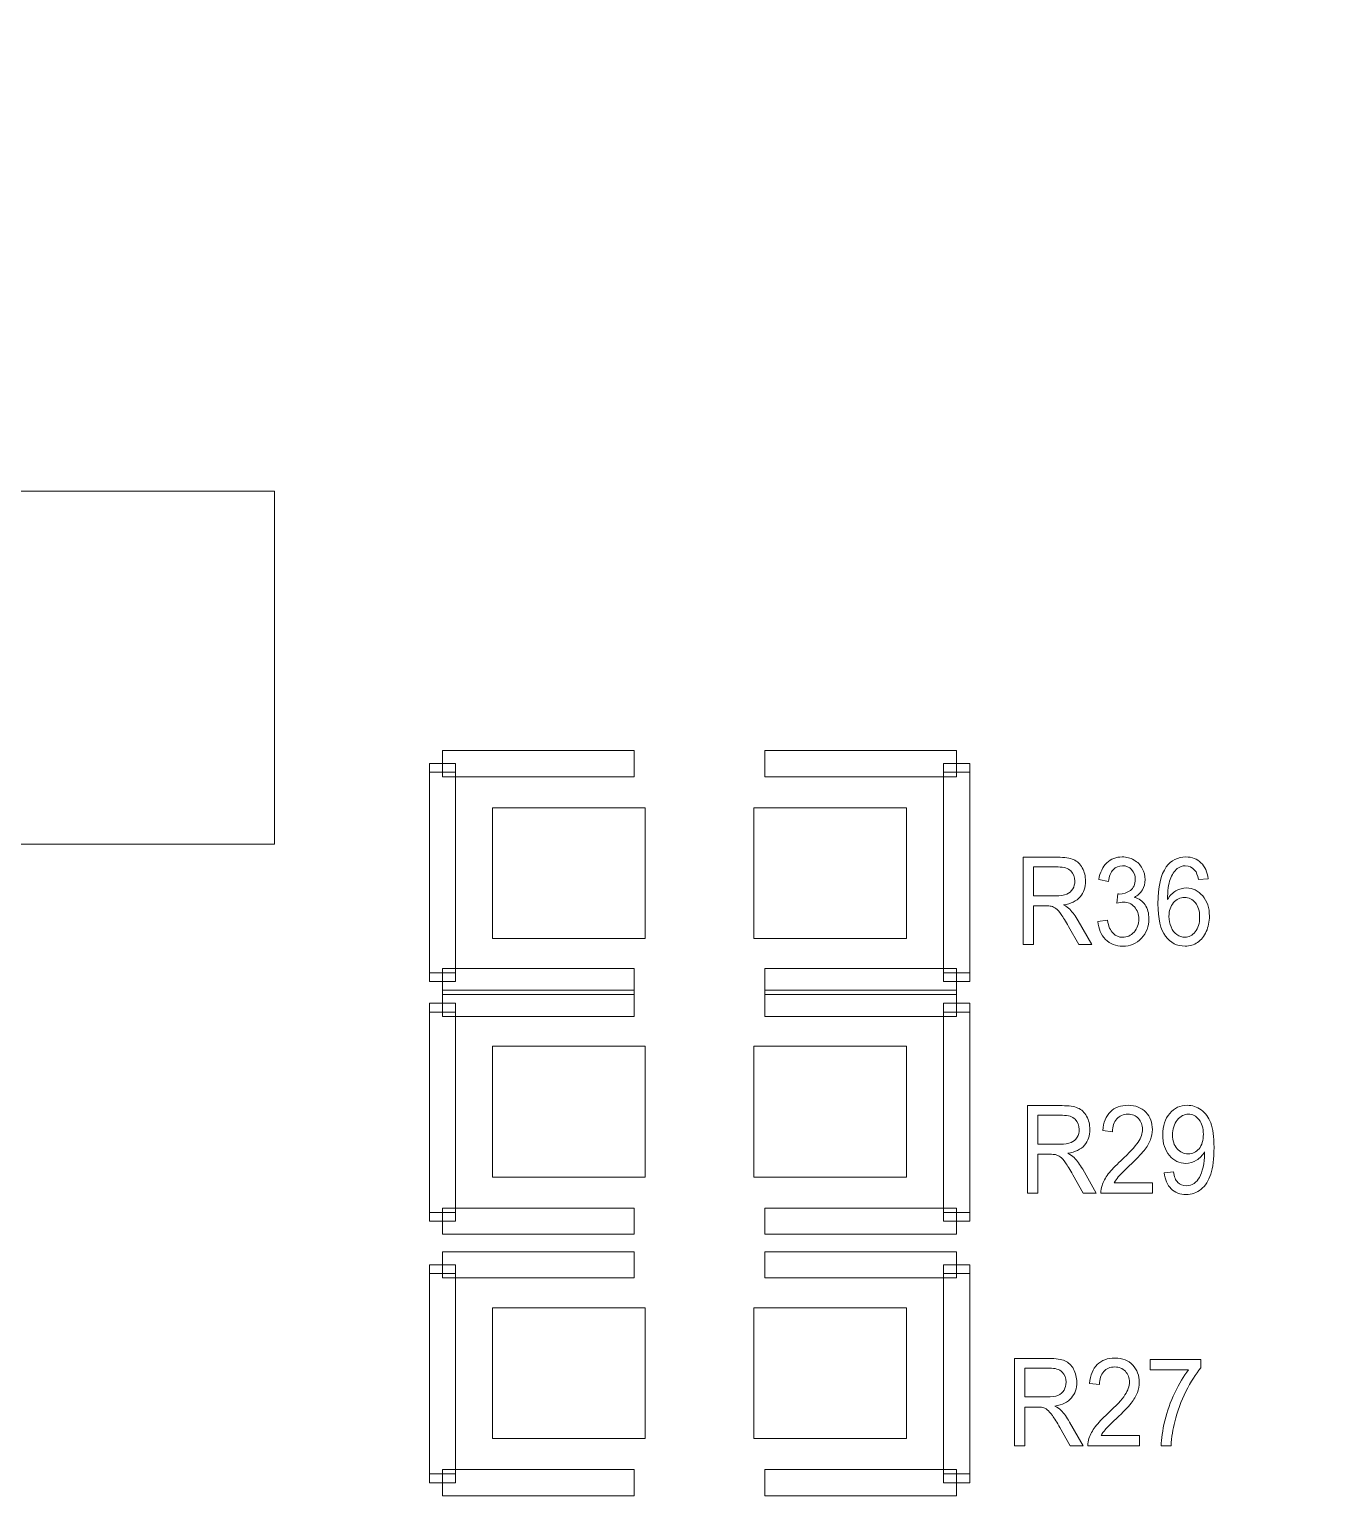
# Model space of a CAD drawing. Header units: millimetres. Extents: x -90 to 99, y -65 to 67.
# Drawn here: x -33.36 to -25.7, y -18.38 to -9.79 of the extents above; entities that cross this region are included whole.
import ezdxf

# ---------------------------------------------------------------- set-up
doc = ezdxf.new("R2010")
doc.units = ezdxf.units.MM
doc.header["$MEASUREMENT"] = 0
for name, color, linetype in [('BG_OUTLINE', 7, 'Continuous'), ('PG_SILKSCREEN_TOP', 7, 'Continuous'), ('PIN_TOP', 7, 'Continuous'), ('RD_SILKSCREEN_TOP', 7, 'Continuous')]:
    doc.layers.add(name, color=color, linetype=linetype)

msp = doc.modelspace()

# ---------------------------------------------------------------- linework, layer by layer
at = {"layer": 'BG_OUTLINE', "color": 3, "lineweight": 9}
msp.add_open_spline([(-71.7269, -61.8795), (-71.7269, -61.8795), (-71.7343, 42.2681), (-71.7343, 42.2681), (-71.7343, 42.2681), (-71.7348, 43.0066), (-71.4419, 43.715), (-70.92, 44.2375), (-70.92, 44.2375), (-70.3982, 44.76), (-69.6866, 45.0538), (-68.9482, 45.0543), (-68.9482, 45.0543), (-68.9482, 45.0543), (75.2046, 45.0543), (75.2046, 45.0543), (75.2046, 45.0543), (76.8319, 45.0552), (78.1763, 43.7805), (78.2661, 42.1556), (78.2661, 42.1556), (78.2661, 42.1556), (78.2661, 31.2814), (78.2661, 31.2814), (78.2661, 31.2814), (78.2661, 31.2814), (72.2646, 31.2814), (72.2646, 31.2814), (72.2646, 31.2814), (72.2646, 31.2814), (72.2646, 26.9814), (72.2646, 26.9814), (72.2646, 26.9814), (72.2646, 26.9814), (78.2661, 26.9814), (78.2661, 26.9814), (78.2661, 26.9814), (78.2661, 26.9814), (78.2661, 18.6553), (78.2661, 18.6553), (78.2661, 18.6553), (78.2661, 18.6553), (72.2496, 18.6553), (72.2496, 18.6553), (72.2496, 18.6553), (72.2496, 18.6553), (72.2496, 14.3553), (72.2496, 14.3553), (72.2496, 14.3553), (72.2496, 14.3553), (78.2661, 14.3553), (78.2661, 14.3553), (78.2661, 14.3553), (78.2661, 14.3553), (78.2661, 9.255), (78.2661, 9.255), (78.2661, 9.255), (78.2661, 9.255), (72.2648, 9.255), (72.2648, 9.255), (72.2648, 9.255), (72.2648, 9.255), (72.2648, 4.955), (72.2648, 4.955), (72.2648, 4.955), (72.2648, 4.955), (78.2661, 4.955), (78.2661, 4.955), (78.2661, 4.955), (78.2661, 4.955), (78.2661, -3.3762), (78.2661, -3.3762), (78.2661, -3.3762), (78.2661, -3.3762), (72.2445, -3.3762), (72.2445, -3.3762), (72.2445, -3.3762), (72.2445, -3.3762), (72.2445, -7.6762), (72.2445, -7.6762), (72.2445, -7.6762), (72.2445, -7.6762), (78.2661, -7.6762), (78.2661, -7.6762), (78.2661, -7.6762), (78.2661, -7.6762), (78.2661, -12.7615), (78.2661, -12.7615), (78.2661, -12.7615), (78.2661, -12.7615), (72.2651, -12.7615), (72.2651, -12.7615), (72.2651, -12.7615), (72.2651, -12.7615), (72.2651, -17.0615), (72.2651, -17.0615), (72.2651, -17.0615), (72.2651, -17.0615), (78.2661, -17.0615), (78.2661, -17.0615), (78.2661, -17.0615), (78.2661, -17.0615), (78.2661, -25.4097), (78.2661, -25.4097), (78.2661, -25.4097), (78.2661, -25.4097), (72.2656, -25.4097), (72.2656, -25.4097), (72.2656, -25.4097), (72.2656, -25.4097), (72.2656, -29.7097), (72.2656, -29.7097), (72.2656, -29.7097), (72.2656, -29.7097), (78.2661, -29.7097), (78.2661, -29.7097), (78.2661, -29.7097), (78.2661, -29.7097), (78.2661, -34.793), (78.2661, -34.793), (78.2661, -34.793), (78.2661, -34.793), (72.2679, -34.793), (72.2679, -34.793), (72.2679, -34.793), (72.2679, -34.793), (72.2679, -39.0929), (72.2679, -39.0929), (72.2679, -39.0929), (72.2679, -39.0929), (78.2661, -39.0929), (78.2661, -39.0929), (78.2661, -39.0929), (78.2661, -39.0929), (78.2661, -47.4269), (78.2661, -47.4269), (78.2661, -47.4269), (78.2661, -47.4269), (72.2679, -47.4269), (72.2679, -47.4269), (72.2679, -47.4269), (72.2679, -47.4269), (72.2679, -51.7269), (72.2679, -51.7269), (72.2679, -51.7269), (72.2679, -51.7269), (78.2661, -51.7269), (78.2661, -51.7269), (78.2661, -51.7269), (78.2661, -51.7269), (78.2661, -51.8138), (78.2661, -51.8138), (78.2661, -51.8138), (78.2661, -51.8138), (78.2656, -61.8468), (78.2656, -61.8468), (78.2656, -61.8468), (78.2661, -62.6669), (77.9407, -63.4536), (77.3612, -64.0339), (77.3612, -64.0339), (76.7817, -64.6142), (75.9915, -64.9405), (75.1713, -64.941), (75.1713, -64.941), (75.1713, -64.941), (-68.6609, -64.9456), (-68.6609, -64.9456), (-68.6609, -64.9456), (-69.4735, -64.9461), (-70.2531, -64.6237), (-70.8281, -64.0495), (-70.8281, -64.0495), (-71.4031, -63.4752), (-71.7264, -62.6922), (-71.7269, -61.8795)], degree=3, knots=[0, 0, 0, 0, 0.022727, 0.022727, 0.022727, 0.022727, 0.045455, 0.045455, 0.045455, 0.045455, 0.068182, 0.068182, 0.068182, 0.068182, 0.090909, 0.090909, 0.090909, 0.090909, 0.113636, 0.113636, 0.113636, 0.113636, 0.136364, 0.136364, 0.136364, 0.136364, 0.159091, 0.159091, 0.159091, 0.159091, 0.181818, 0.181818, 0.181818, 0.181818, 0.204545, 0.204545, 0.204545, 0.204545, 0.227273, 0.227273, 0.227273, 0.227273, 0.25, 0.25, 0.25, 0.25, 0.272727, 0.272727, 0.272727, 0.272727, 0.295455, 0.295455, 0.295455, 0.295455, 0.318182, 0.318182, 0.318182, 0.318182, 0.340909, 0.340909, 0.340909, 0.340909, 0.363636, 0.363636, 0.363636, 0.363636, 0.386364, 0.386364, 0.386364, 0.386364, 0.409091, 0.409091, 0.409091, 0.409091, 0.431818, 0.431818, 0.431818, 0.431818, 0.454545, 0.454545, 0.454545, 0.454545, 0.477273, 0.477273, 0.477273, 0.477273, 0.5, 0.5, 0.5, 0.5, 0.522727, 0.522727, 0.522727, 0.522727, 0.545455, 0.545455, 0.545455, 0.545455, 0.568182, 0.568182, 0.568182, 0.568182, 0.590909, 0.590909, 0.590909, 0.590909, 0.613636, 0.613636, 0.613636, 0.613636, 0.636364, 0.636364, 0.636364, 0.636364, 0.659091, 0.659091, 0.659091, 0.659091, 0.681818, 0.681818, 0.681818, 0.681818, 0.704545, 0.704545, 0.704545, 0.704545, 0.727273, 0.727273, 0.727273, 0.727273, 0.75, 0.75, 0.75, 0.75, 0.772727, 0.772727, 0.772727, 0.772727, 0.795455, 0.795455, 0.795455, 0.795455, 0.818182, 0.818182, 0.818182, 0.818182, 0.840909, 0.840909, 0.840909, 0.840909, 0.863636, 0.863636, 0.863636, 0.863636, 0.886364, 0.886364, 0.886364, 0.886364, 0.909091, 0.909091, 0.909091, 0.909091, 0.931818, 0.931818, 0.931818, 0.931818, 0.954545, 0.954545, 0.954545, 0.954545, 0.977273, 0.977273, 0.977273, 0.977273, 1, 1, 1, 1], dxfattribs=at)
at = {"layer": 'PG_SILKSCREEN_TOP', "color": 6, "lineweight": 9}
for points in [[(-29.8318, -13.9881), (-29.8318, -13.9881), (-29.8318, -14.1405), (-29.8318, -14.1405), (-29.8318, -14.1405), (-29.8318, -14.1405), (-30.9494, -14.1405), (-30.9494, -14.1405), (-30.9494, -14.1405), (-30.9494, -14.1405), (-30.9494, -13.9881), (-30.9494, -13.9881), (-30.9494, -13.9881), (-30.9494, -13.9881), (-29.8318, -13.9881), (-29.8318, -13.9881)], [(-29.0698, -14.1405), (-29.0698, -14.1405), (-29.0698, -13.9881), (-29.0698, -13.9881), (-29.0698, -13.9881), (-29.0698, -13.9881), (-27.9522, -13.9881), (-27.9522, -13.9881), (-27.9522, -13.9881), (-27.9522, -13.9881), (-27.9522, -14.1405), (-27.9522, -14.1405), (-27.9522, -14.1405), (-27.9522, -14.1405), (-29.0698, -14.1405), (-29.0698, -14.1405)], [(-31.0256, -14.0643), (-31.0256, -14.0643), (-30.8732, -14.0643), (-30.8732, -14.0643), (-30.8732, -14.0643), (-30.8732, -14.0643), (-30.8732, -14.1151), (-30.8732, -14.1151), (-30.8732, -14.1151), (-30.8732, -14.1151), (-31.0256, -14.1151), (-31.0256, -14.1151), (-31.0256, -14.1151), (-31.0256, -14.1151), (-31.0256, -14.0643), (-31.0256, -14.0643)], [(-28.0284, -14.0643), (-28.0284, -14.0643), (-27.876, -14.0643), (-27.876, -14.0643), (-27.876, -14.0643), (-27.876, -14.0643), (-27.876, -14.1151), (-27.876, -14.1151), (-27.876, -14.1151), (-27.876, -14.1151), (-28.0284, -14.1151), (-28.0284, -14.1151), (-28.0284, -14.1151), (-28.0284, -14.1151), (-28.0284, -14.0643), (-28.0284, -14.0643)], [(-31.0256, -14.1151), (-31.0256, -14.1151), (-30.8732, -14.1151), (-30.8732, -14.1151), (-30.8732, -14.1151), (-30.8732, -14.1151), (-30.8732, -15.2835), (-30.8732, -15.2835), (-30.8732, -15.2835), (-30.8732, -15.2835), (-31.0256, -15.2835), (-31.0256, -15.2835), (-31.0256, -15.2835), (-31.0256, -15.2835), (-31.0256, -14.1151), (-31.0256, -14.1151)], [(-28.0284, -14.1151), (-28.0284, -14.1151), (-27.876, -14.1151), (-27.876, -14.1151), (-27.876, -14.1151), (-27.876, -14.1151), (-27.876, -15.2835), (-27.876, -15.2835), (-27.876, -15.2835), (-27.876, -15.2835), (-28.0284, -15.2835), (-28.0284, -15.2835), (-28.0284, -15.2835), (-28.0284, -15.2835), (-28.0284, -14.1151), (-28.0284, -14.1151)], [(-31.0256, -15.2835), (-31.0256, -15.2835), (-30.8732, -15.2835), (-30.8732, -15.2835), (-30.8732, -15.2835), (-30.8732, -15.2835), (-30.8732, -15.3343), (-30.8732, -15.3343), (-30.8732, -15.3343), (-30.8732, -15.3343), (-31.0256, -15.3343), (-31.0256, -15.3343), (-31.0256, -15.3343), (-31.0256, -15.3343), (-31.0256, -15.2835), (-31.0256, -15.2835)], [(-30.9494, -15.4105), (-30.9494, -15.4105), (-30.9494, -15.2581), (-30.9494, -15.2581), (-30.9494, -15.2581), (-30.9494, -15.2581), (-29.8318, -15.2581), (-29.8318, -15.2581), (-29.8318, -15.2581), (-29.8318, -15.2581), (-29.8318, -15.4105), (-29.8318, -15.4105), (-29.8318, -15.4105), (-29.8318, -15.4105), (-30.9494, -15.4105), (-30.9494, -15.4105)], [(-27.9522, -15.2581), (-27.9522, -15.2581), (-27.9522, -15.4105), (-27.9522, -15.4105), (-27.9522, -15.4105), (-27.9522, -15.4105), (-29.0698, -15.4105), (-29.0698, -15.4105), (-29.0698, -15.4105), (-29.0698, -15.4105), (-29.0698, -15.2581), (-29.0698, -15.2581), (-29.0698, -15.2581), (-29.0698, -15.2581), (-27.9522, -15.2581), (-27.9522, -15.2581)], [(-28.0284, -15.2835), (-28.0284, -15.2835), (-27.876, -15.2835), (-27.876, -15.2835), (-27.876, -15.2835), (-27.876, -15.2835), (-27.876, -15.3343), (-27.876, -15.3343), (-27.876, -15.3343), (-27.876, -15.3343), (-28.0284, -15.3343), (-28.0284, -15.3343), (-28.0284, -15.3343), (-28.0284, -15.3343), (-28.0284, -15.2835), (-28.0284, -15.2835)], [(-30.9494, -15.5375), (-30.9494, -15.5375), (-30.9494, -15.3851), (-30.9494, -15.3851), (-30.9494, -15.3851), (-30.9494, -15.3851), (-29.8318, -15.3851), (-29.8318, -15.3851), (-29.8318, -15.3851), (-29.8318, -15.3851), (-29.8318, -15.5375), (-29.8318, -15.5375), (-29.8318, -15.5375), (-29.8318, -15.5375), (-30.9494, -15.5375), (-30.9494, -15.5375)], [(-27.9522, -15.3851), (-27.9522, -15.3851), (-27.9522, -15.5375), (-27.9522, -15.5375), (-27.9522, -15.5375), (-27.9522, -15.5375), (-29.0698, -15.5375), (-29.0698, -15.5375), (-29.0698, -15.5375), (-29.0698, -15.5375), (-29.0698, -15.3851), (-29.0698, -15.3851), (-29.0698, -15.3851), (-29.0698, -15.3851), (-27.9522, -15.3851), (-27.9522, -15.3851)], [(-30.8732, -15.5121), (-30.8732, -15.5121), (-31.0256, -15.5121), (-31.0256, -15.5121), (-31.0256, -15.5121), (-31.0256, -15.5121), (-31.0256, -15.4613), (-31.0256, -15.4613), (-31.0256, -15.4613), (-31.0256, -15.4613), (-30.8732, -15.4613), (-30.8732, -15.4613), (-30.8732, -15.4613), (-30.8732, -15.4613), (-30.8732, -15.5121), (-30.8732, -15.5121)], [(-27.876, -15.5121), (-27.876, -15.5121), (-28.0284, -15.5121), (-28.0284, -15.5121), (-28.0284, -15.5121), (-28.0284, -15.5121), (-28.0284, -15.4613), (-28.0284, -15.4613), (-28.0284, -15.4613), (-28.0284, -15.4613), (-27.876, -15.4613), (-27.876, -15.4613), (-27.876, -15.4613), (-27.876, -15.4613), (-27.876, -15.5121), (-27.876, -15.5121)], [(-30.8732, -16.6805), (-30.8732, -16.6805), (-31.0256, -16.6805), (-31.0256, -16.6805), (-31.0256, -16.6805), (-31.0256, -16.6805), (-31.0256, -15.5121), (-31.0256, -15.5121), (-31.0256, -15.5121), (-31.0256, -15.5121), (-30.8732, -15.5121), (-30.8732, -15.5121), (-30.8732, -15.5121), (-30.8732, -15.5121), (-30.8732, -16.6805), (-30.8732, -16.6805)], [(-27.876, -16.6805), (-27.876, -16.6805), (-28.0284, -16.6805), (-28.0284, -16.6805), (-28.0284, -16.6805), (-28.0284, -16.6805), (-28.0284, -15.5121), (-28.0284, -15.5121), (-28.0284, -15.5121), (-28.0284, -15.5121), (-27.876, -15.5121), (-27.876, -15.5121), (-27.876, -15.5121), (-27.876, -15.5121), (-27.876, -16.6805), (-27.876, -16.6805)], [(-29.8318, -16.6551), (-29.8318, -16.6551), (-29.8318, -16.8075), (-29.8318, -16.8075), (-29.8318, -16.8075), (-29.8318, -16.8075), (-30.9494, -16.8075), (-30.9494, -16.8075), (-30.9494, -16.8075), (-30.9494, -16.8075), (-30.9494, -16.6551), (-30.9494, -16.6551), (-30.9494, -16.6551), (-30.9494, -16.6551), (-29.8318, -16.6551), (-29.8318, -16.6551)], [(-29.0698, -16.8075), (-29.0698, -16.8075), (-29.0698, -16.6551), (-29.0698, -16.6551), (-29.0698, -16.6551), (-29.0698, -16.6551), (-27.9522, -16.6551), (-27.9522, -16.6551), (-27.9522, -16.6551), (-27.9522, -16.6551), (-27.9522, -16.8075), (-27.9522, -16.8075), (-27.9522, -16.8075), (-27.9522, -16.8075), (-29.0698, -16.8075), (-29.0698, -16.8075)], [(-30.8732, -16.7313), (-30.8732, -16.7313), (-31.0256, -16.7313), (-31.0256, -16.7313), (-31.0256, -16.7313), (-31.0256, -16.7313), (-31.0256, -16.6805), (-31.0256, -16.6805), (-31.0256, -16.6805), (-31.0256, -16.6805), (-30.8732, -16.6805), (-30.8732, -16.6805), (-30.8732, -16.6805), (-30.8732, -16.6805), (-30.8732, -16.7313), (-30.8732, -16.7313)], [(-27.876, -16.7313), (-27.876, -16.7313), (-28.0284, -16.7313), (-28.0284, -16.7313), (-28.0284, -16.7313), (-28.0284, -16.7313), (-28.0284, -16.6805), (-28.0284, -16.6805), (-28.0284, -16.6805), (-28.0284, -16.6805), (-27.876, -16.6805), (-27.876, -16.6805), (-27.876, -16.6805), (-27.876, -16.6805), (-27.876, -16.7313), (-27.876, -16.7313)], [(-30.9494, -17.0615), (-30.9494, -17.0615), (-30.9494, -16.9091), (-30.9494, -16.9091), (-30.9494, -16.9091), (-30.9494, -16.9091), (-29.8318, -16.9091), (-29.8318, -16.9091), (-29.8318, -16.9091), (-29.8318, -16.9091), (-29.8318, -17.0615), (-29.8318, -17.0615), (-29.8318, -17.0615), (-29.8318, -17.0615), (-30.9494, -17.0615), (-30.9494, -17.0615)], [(-27.9522, -16.9091), (-27.9522, -16.9091), (-27.9522, -17.0615), (-27.9522, -17.0615), (-27.9522, -17.0615), (-27.9522, -17.0615), (-29.0698, -17.0615), (-29.0698, -17.0615), (-29.0698, -17.0615), (-29.0698, -17.0615), (-29.0698, -16.9091), (-29.0698, -16.9091), (-29.0698, -16.9091), (-29.0698, -16.9091), (-27.9522, -16.9091), (-27.9522, -16.9091)], [(-30.8732, -17.0361), (-30.8732, -17.0361), (-31.0256, -17.0361), (-31.0256, -17.0361), (-31.0256, -17.0361), (-31.0256, -17.0361), (-31.0256, -16.9853), (-31.0256, -16.9853), (-31.0256, -16.9853), (-31.0256, -16.9853), (-30.8732, -16.9853), (-30.8732, -16.9853), (-30.8732, -16.9853), (-30.8732, -16.9853), (-30.8732, -17.0361), (-30.8732, -17.0361)], [(-27.876, -17.0361), (-27.876, -17.0361), (-28.0284, -17.0361), (-28.0284, -17.0361), (-28.0284, -17.0361), (-28.0284, -17.0361), (-28.0284, -16.9853), (-28.0284, -16.9853), (-28.0284, -16.9853), (-28.0284, -16.9853), (-27.876, -16.9853), (-27.876, -16.9853), (-27.876, -16.9853), (-27.876, -16.9853), (-27.876, -17.0361), (-27.876, -17.0361)], [(-30.8732, -18.2045), (-30.8732, -18.2045), (-31.0256, -18.2045), (-31.0256, -18.2045), (-31.0256, -18.2045), (-31.0256, -18.2045), (-31.0256, -17.0361), (-31.0256, -17.0361), (-31.0256, -17.0361), (-31.0256, -17.0361), (-30.8732, -17.0361), (-30.8732, -17.0361), (-30.8732, -17.0361), (-30.8732, -17.0361), (-30.8732, -18.2045), (-30.8732, -18.2045)], [(-27.876, -18.2045), (-27.876, -18.2045), (-28.0284, -18.2045), (-28.0284, -18.2045), (-28.0284, -18.2045), (-28.0284, -18.2045), (-28.0284, -17.0361), (-28.0284, -17.0361), (-28.0284, -17.0361), (-28.0284, -17.0361), (-27.876, -17.0361), (-27.876, -17.0361), (-27.876, -17.0361), (-27.876, -17.0361), (-27.876, -18.2045), (-27.876, -18.2045)], [(-30.8732, -18.2553), (-30.8732, -18.2553), (-31.0256, -18.2553), (-31.0256, -18.2553), (-31.0256, -18.2553), (-31.0256, -18.2553), (-31.0256, -18.2045), (-31.0256, -18.2045), (-31.0256, -18.2045), (-31.0256, -18.2045), (-30.8732, -18.2045), (-30.8732, -18.2045), (-30.8732, -18.2045), (-30.8732, -18.2045), (-30.8732, -18.2553), (-30.8732, -18.2553)], [(-29.8318, -18.1791), (-29.8318, -18.1791), (-29.8318, -18.3315), (-29.8318, -18.3315), (-29.8318, -18.3315), (-29.8318, -18.3315), (-30.9494, -18.3315), (-30.9494, -18.3315), (-30.9494, -18.3315), (-30.9494, -18.3315), (-30.9494, -18.1791), (-30.9494, -18.1791), (-30.9494, -18.1791), (-30.9494, -18.1791), (-29.8318, -18.1791), (-29.8318, -18.1791)], [(-29.0698, -18.3315), (-29.0698, -18.3315), (-29.0698, -18.1791), (-29.0698, -18.1791), (-29.0698, -18.1791), (-29.0698, -18.1791), (-27.9522, -18.1791), (-27.9522, -18.1791), (-27.9522, -18.1791), (-27.9522, -18.1791), (-27.9522, -18.3315), (-27.9522, -18.3315), (-27.9522, -18.3315), (-27.9522, -18.3315), (-29.0698, -18.3315), (-29.0698, -18.3315)], [(-27.876, -18.2553), (-27.876, -18.2553), (-28.0284, -18.2553), (-28.0284, -18.2553), (-28.0284, -18.2553), (-28.0284, -18.2553), (-28.0284, -18.2045), (-28.0284, -18.2045), (-28.0284, -18.2045), (-28.0284, -18.2045), (-27.876, -18.2045), (-27.876, -18.2045), (-27.876, -18.2045), (-27.876, -18.2045), (-27.876, -18.2553), (-27.876, -18.2553)]]:
    msp.add_open_spline(points, degree=3, knots=[0, 0, 0, 0, 0.25, 0.25, 0.25, 0.25, 0.5, 0.5, 0.5, 0.5, 0.75, 0.75, 0.75, 0.75, 1, 1, 1, 1], dxfattribs=at)
at = {"layer": 'PIN_TOP', "lineweight": 9}
for points in [[(-31.9273, -12.4768), (-31.9273, -12.4768), (-31.9273, -14.5342), (-31.9273, -14.5342), (-31.9273, -14.5342), (-31.9273, -14.5342), (-37.4899, -14.5342), (-37.4899, -14.5342), (-37.4899, -14.5342), (-37.4899, -14.5342), (-37.4899, -12.4768), (-37.4899, -12.4768), (-37.4899, -12.4768), (-37.4899, -12.4768), (-31.9273, -12.4768), (-31.9273, -12.4768)], [(-29.7683, -14.3218), (-29.7683, -14.3218), (-29.7683, -15.0838), (-29.7683, -15.0838), (-29.7683, -15.0838), (-29.7683, -15.0838), (-30.6573, -15.0838), (-30.6573, -15.0838), (-30.6573, -15.0838), (-30.6573, -15.0838), (-30.6573, -14.3218), (-30.6573, -14.3218), (-30.6573, -14.3218), (-30.6573, -14.3218), (-29.7683, -14.3218), (-29.7683, -14.3218)], [(-28.2443, -14.3218), (-28.2443, -14.3218), (-28.2443, -15.0838), (-28.2443, -15.0838), (-28.2443, -15.0838), (-28.2443, -15.0838), (-29.1333, -15.0838), (-29.1333, -15.0838), (-29.1333, -15.0838), (-29.1333, -15.0838), (-29.1333, -14.3218), (-29.1333, -14.3218), (-29.1333, -14.3218), (-29.1333, -14.3218), (-28.2443, -14.3218), (-28.2443, -14.3218)], [(-30.6573, -16.4737), (-30.6573, -16.4737), (-30.6573, -15.7117), (-30.6573, -15.7117), (-30.6573, -15.7117), (-30.6573, -15.7117), (-29.7683, -15.7117), (-29.7683, -15.7117), (-29.7683, -15.7117), (-29.7683, -15.7117), (-29.7683, -16.4737), (-29.7683, -16.4737), (-29.7683, -16.4737), (-29.7683, -16.4737), (-30.6573, -16.4737), (-30.6573, -16.4737)], [(-29.1333, -16.4737), (-29.1333, -16.4737), (-29.1333, -15.7117), (-29.1333, -15.7117), (-29.1333, -15.7117), (-29.1333, -15.7117), (-28.2443, -15.7117), (-28.2443, -15.7117), (-28.2443, -15.7117), (-28.2443, -15.7117), (-28.2443, -16.4737), (-28.2443, -16.4737), (-28.2443, -16.4737), (-28.2443, -16.4737), (-29.1333, -16.4737), (-29.1333, -16.4737)], [(-30.6573, -17.9977), (-30.6573, -17.9977), (-30.6573, -17.2357), (-30.6573, -17.2357), (-30.6573, -17.2357), (-30.6573, -17.2357), (-29.7683, -17.2357), (-29.7683, -17.2357), (-29.7683, -17.2357), (-29.7683, -17.2357), (-29.7683, -17.9977), (-29.7683, -17.9977), (-29.7683, -17.9977), (-29.7683, -17.9977), (-30.6573, -17.9977), (-30.6573, -17.9977)], [(-29.1333, -17.9977), (-29.1333, -17.9977), (-29.1333, -17.2357), (-29.1333, -17.2357), (-29.1333, -17.2357), (-29.1333, -17.2357), (-28.2443, -17.2357), (-28.2443, -17.2357), (-28.2443, -17.2357), (-28.2443, -17.2357), (-28.2443, -17.9977), (-28.2443, -17.9977), (-28.2443, -17.9977), (-28.2443, -17.9977), (-29.1333, -17.9977), (-29.1333, -17.9977)]]:
    msp.add_open_spline(points, degree=3, knots=[0, 0, 0, 0, 0.25, 0.25, 0.25, 0.25, 0.5, 0.5, 0.5, 0.5, 0.75, 0.75, 0.75, 0.75, 1, 1, 1, 1], dxfattribs=at)
at = {"layer": 'RD_SILKSCREEN_TOP', "color": 8, "lineweight": 9}
for points, knots in [([(-27.5645, -15.1194), (-27.5645, -15.1194), (-27.5645, -14.6103), (-27.5645, -14.6103), (-27.5645, -14.6103), (-27.5645, -14.6103), (-27.3631, -14.6103), (-27.3631, -14.6103), (-27.3631, -14.6103), (-27.3224, -14.6103), (-27.2916, -14.6149), (-27.2706, -14.624), (-27.2706, -14.624), (-27.2495, -14.6332), (-27.2327, -14.6493), (-27.2199, -14.6724), (-27.2199, -14.6724), (-27.2073, -14.6956), (-27.2011, -14.7212), (-27.2011, -14.7492), (-27.2011, -14.7492), (-27.2011, -14.7854), (-27.2115, -14.8157), (-27.2324, -14.8405), (-27.2324, -14.8405), (-27.2533, -14.8653), (-27.2856, -14.881), (-27.3292, -14.8878), (-27.3292, -14.8878), (-27.3132, -14.8963), (-27.3011, -14.9047), (-27.293, -14.9132), (-27.293, -14.9132), (-27.2753, -14.9312), (-27.2587, -14.9538), (-27.2429, -14.9808), (-27.2429, -14.9808), (-27.2429, -14.9808), (-27.1639, -15.1194), (-27.1639, -15.1194), (-27.1639, -15.1194), (-27.1639, -15.1194), (-27.2396, -15.1194), (-27.2396, -15.1194), (-27.2396, -15.1194), (-27.2396, -15.1194), (-27.2997, -15.0134), (-27.2997, -15.0134), (-27.2997, -15.0134), (-27.3174, -14.983), (-27.3317, -14.9595), (-27.3433, -14.9434), (-27.3433, -14.9434), (-27.3545, -14.9271), (-27.3647, -14.9158), (-27.3737, -14.9094), (-27.3737, -14.9094), (-27.3826, -14.9028), (-27.3917, -14.8983), (-27.401, -14.8957), (-27.401, -14.8957), (-27.4079, -14.8942), (-27.419, -14.8934), (-27.4347, -14.8934), (-27.4347, -14.8934), (-27.4347, -14.8934), (-27.5043, -14.8934), (-27.5043, -14.8934), (-27.5043, -14.8934), (-27.5043, -14.8934), (-27.5043, -15.1194), (-27.5043, -15.1194), (-27.5043, -15.1194), (-27.5043, -15.1194), (-27.5645, -15.1194), (-27.5645, -15.1194)], [0, 0, 0, 0, 0.052632, 0.052632, 0.052632, 0.052632, 0.105263, 0.105263, 0.105263, 0.105263, 0.157895, 0.157895, 0.157895, 0.157895, 0.210526, 0.210526, 0.210526, 0.210526, 0.263158, 0.263158, 0.263158, 0.263158, 0.315789, 0.315789, 0.315789, 0.315789, 0.368421, 0.368421, 0.368421, 0.368421, 0.421053, 0.421053, 0.421053, 0.421053, 0.473684, 0.473684, 0.473684, 0.473684, 0.526316, 0.526316, 0.526316, 0.526316, 0.578947, 0.578947, 0.578947, 0.578947, 0.631579, 0.631579, 0.631579, 0.631579, 0.684211, 0.684211, 0.684211, 0.684211, 0.736842, 0.736842, 0.736842, 0.736842, 0.789474, 0.789474, 0.789474, 0.789474, 0.842105, 0.842105, 0.842105, 0.842105, 0.894737, 0.894737, 0.894737, 0.894737, 0.947368, 0.947368, 0.947368, 0.947368, 1, 1, 1, 1]), ([(-27.1291, -14.985), (-27.1291, -14.985), (-27.0735, -14.9767), (-27.0735, -14.9767), (-27.0735, -14.9767), (-27.0669, -15.0121), (-27.056, -15.0376), (-27.0406, -15.0533), (-27.0406, -15.0533), (-27.0252, -15.0689), (-27.0064, -15.0767), (-26.9844, -15.0767), (-26.9844, -15.0767), (-26.9581, -15.0767), (-26.9359, -15.0665), (-26.9179, -15.0461), (-26.9179, -15.0461), (-26.8998, -15.0258), (-26.8907, -15.0005), (-26.8907, -14.9704), (-26.8907, -14.9704), (-26.8907, -14.9417), (-26.899, -14.918), (-26.9158, -14.8994), (-26.9158, -14.8994), (-26.9326, -14.8808), (-26.9538, -14.8714), (-26.9797, -14.8714), (-26.9797, -14.8714), (-26.9903, -14.8714), (-27.0034, -14.8738), (-27.0191, -14.8784), (-27.0191, -14.8784), (-27.0191, -14.8784), (-27.0129, -14.8235), (-27.0129, -14.8235), (-27.0129, -14.8235), (-27.0091, -14.824), (-27.0062, -14.8243), (-27.0038, -14.8243), (-27.0038, -14.8243), (-26.9801, -14.8243), (-26.9587, -14.8173), (-26.9397, -14.8034), (-26.9397, -14.8034), (-26.9206, -14.7895), (-26.9112, -14.7681), (-26.9112, -14.7391), (-26.9112, -14.7391), (-26.9112, -14.7163), (-26.9181, -14.6972), (-26.932, -14.6822), (-26.932, -14.6822), (-26.9458, -14.6672), (-26.9637, -14.6596), (-26.9856, -14.6596), (-26.9856, -14.6596), (-27.0073, -14.6596), (-27.0254, -14.6673), (-27.0399, -14.6825), (-27.0399, -14.6825), (-27.0543, -14.6978), (-27.0637, -14.7208), (-27.0678, -14.7514), (-27.0678, -14.7514), (-27.0678, -14.7514), (-27.1235, -14.7402), (-27.1235, -14.7402), (-27.1235, -14.7402), (-27.1168, -14.6983), (-27.1012, -14.6658), (-27.0771, -14.6428), (-27.0771, -14.6428), (-27.0529, -14.6198), (-27.0228, -14.6082), (-26.9868, -14.6082), (-26.9868, -14.6082), (-26.9622, -14.6082), (-26.9393, -14.6142), (-26.9183, -14.6261), (-26.9183, -14.6261), (-26.8975, -14.638), (-26.8815, -14.6543), (-26.8704, -14.6749), (-26.8704, -14.6749), (-26.8594, -14.6955), (-26.8537, -14.7173), (-26.8537, -14.7406), (-26.8537, -14.7406), (-26.8537, -14.7625), (-26.859, -14.7825), (-26.8696, -14.8007), (-26.8696, -14.8007), (-26.8802, -14.8187), (-26.8958, -14.833), (-26.9164, -14.8437), (-26.9164, -14.8437), (-26.8896, -14.8506), (-26.8687, -14.865), (-26.8537, -14.887), (-26.8537, -14.887), (-26.8389, -14.9088), (-26.8315, -14.9361), (-26.8315, -14.969), (-26.8315, -14.969), (-26.8315, -15.0134), (-26.8459, -15.0511), (-26.8749, -15.0821), (-26.8749, -15.0821), (-26.9038, -15.113), (-26.9404, -15.1284), (-26.9846, -15.1284), (-26.9846, -15.1284), (-27.0247, -15.1284), (-27.0577, -15.1151), (-27.0841, -15.0885), (-27.0841, -15.0885), (-27.1104, -15.0619), (-27.1254, -15.0274), (-27.1291, -14.985)], [0, 0, 0, 0, 0.033333, 0.033333, 0.033333, 0.033333, 0.066667, 0.066667, 0.066667, 0.066667, 0.1, 0.1, 0.1, 0.1, 0.133333, 0.133333, 0.133333, 0.133333, 0.166667, 0.166667, 0.166667, 0.166667, 0.2, 0.2, 0.2, 0.2, 0.233333, 0.233333, 0.233333, 0.233333, 0.266667, 0.266667, 0.266667, 0.266667, 0.3, 0.3, 0.3, 0.3, 0.333333, 0.333333, 0.333333, 0.333333, 0.366667, 0.366667, 0.366667, 0.366667, 0.4, 0.4, 0.4, 0.4, 0.433333, 0.433333, 0.433333, 0.433333, 0.466667, 0.466667, 0.466667, 0.466667, 0.5, 0.5, 0.5, 0.5, 0.533333, 0.533333, 0.533333, 0.533333, 0.566667, 0.566667, 0.566667, 0.566667, 0.6, 0.6, 0.6, 0.6, 0.633333, 0.633333, 0.633333, 0.633333, 0.666667, 0.666667, 0.666667, 0.666667, 0.7, 0.7, 0.7, 0.7, 0.733333, 0.733333, 0.733333, 0.733333, 0.766667, 0.766667, 0.766667, 0.766667, 0.8, 0.8, 0.8, 0.8, 0.833333, 0.833333, 0.833333, 0.833333, 0.866667, 0.866667, 0.866667, 0.866667, 0.9, 0.9, 0.9, 0.9, 0.933333, 0.933333, 0.933333, 0.933333, 0.966667, 0.966667, 0.966667, 0.966667, 1, 1, 1, 1]), ([(-26.4868, -14.735), (-26.4868, -14.735), (-26.5423, -14.7399), (-26.5423, -14.7399), (-26.5423, -14.7399), (-26.5473, -14.7153), (-26.5542, -14.6974), (-26.5633, -14.6864), (-26.5633, -14.6864), (-26.5784, -14.6685), (-26.5971, -14.6596), (-26.6192, -14.6596), (-26.6192, -14.6596), (-26.637, -14.6596), (-26.6525, -14.6652), (-26.666, -14.6763), (-26.666, -14.6763), (-26.6835, -14.6907), (-26.6974, -14.7116), (-26.7076, -14.7391), (-26.7076, -14.7391), (-26.7176, -14.7666), (-26.7229, -14.8059), (-26.7233, -14.8568), (-26.7233, -14.8568), (-26.7098, -14.834), (-26.6935, -14.8169), (-26.6741, -14.8058), (-26.6741, -14.8058), (-26.6547, -14.7947), (-26.6342, -14.7892), (-26.6131, -14.7892), (-26.6131, -14.7892), (-26.5756, -14.7892), (-26.544, -14.8045), (-26.5179, -14.8352), (-26.5179, -14.8352), (-26.4917, -14.8659), (-26.4787, -14.9054), (-26.4787, -14.954), (-26.4787, -14.954), (-26.4787, -14.9861), (-26.4848, -15.0157), (-26.4972, -15.0432), (-26.4972, -15.0432), (-26.5094, -15.0706), (-26.5264, -15.0917), (-26.5479, -15.1062), (-26.5479, -15.1062), (-26.5693, -15.1208), (-26.5937, -15.1281), (-26.621, -15.1281), (-26.621, -15.1281), (-26.6675, -15.1281), (-26.7055, -15.109), (-26.7348, -15.0706), (-26.7348, -15.0706), (-26.7642, -15.0323), (-26.7788, -14.9691), (-26.7788, -14.8811), (-26.7788, -14.8811), (-26.7788, -14.7828), (-26.7626, -14.7113), (-26.7301, -14.6666), (-26.7301, -14.6666), (-26.7018, -14.6277), (-26.6638, -14.6082), (-26.6157, -14.6082), (-26.6157, -14.6082), (-26.58, -14.6082), (-26.5507, -14.6194), (-26.5279, -14.6419), (-26.5279, -14.6419), (-26.505, -14.6644), (-26.4914, -14.6954), (-26.4868, -14.735)], [0, 0, 0, 0, 0.052632, 0.052632, 0.052632, 0.052632, 0.105263, 0.105263, 0.105263, 0.105263, 0.157895, 0.157895, 0.157895, 0.157895, 0.210526, 0.210526, 0.210526, 0.210526, 0.263158, 0.263158, 0.263158, 0.263158, 0.315789, 0.315789, 0.315789, 0.315789, 0.368421, 0.368421, 0.368421, 0.368421, 0.421053, 0.421053, 0.421053, 0.421053, 0.473684, 0.473684, 0.473684, 0.473684, 0.526316, 0.526316, 0.526316, 0.526316, 0.578947, 0.578947, 0.578947, 0.578947, 0.631579, 0.631579, 0.631579, 0.631579, 0.684211, 0.684211, 0.684211, 0.684211, 0.736842, 0.736842, 0.736842, 0.736842, 0.789474, 0.789474, 0.789474, 0.789474, 0.842105, 0.842105, 0.842105, 0.842105, 0.894737, 0.894737, 0.894737, 0.894737, 0.947368, 0.947368, 0.947368, 0.947368, 1, 1, 1, 1]), ([(-27.5043, -14.835), (-27.5043, -14.835), (-27.375, -14.835), (-27.375, -14.835), (-27.375, -14.835), (-27.3476, -14.835), (-27.326, -14.8318), (-27.3106, -14.8254), (-27.3106, -14.8254), (-27.295, -14.819), (-27.2832, -14.8088), (-27.2752, -14.7949), (-27.2752, -14.7949), (-27.2672, -14.7809), (-27.2632, -14.7657), (-27.2632, -14.7492), (-27.2632, -14.7492), (-27.2632, -14.7252), (-27.2708, -14.7054), (-27.2865, -14.6898), (-27.2865, -14.6898), (-27.3021, -14.6743), (-27.3267, -14.6666), (-27.3605, -14.6666), (-27.3605, -14.6666), (-27.3605, -14.6666), (-27.5043, -14.6666), (-27.5043, -14.6666), (-27.5043, -14.6666), (-27.5043, -14.6666), (-27.5043, -14.835), (-27.5043, -14.835)], [0, 0, 0, 0, 0.125, 0.125, 0.125, 0.125, 0.25, 0.25, 0.25, 0.25, 0.375, 0.375, 0.375, 0.375, 0.5, 0.5, 0.5, 0.5, 0.625, 0.625, 0.625, 0.625, 0.75, 0.75, 0.75, 0.75, 0.875, 0.875, 0.875, 0.875, 1, 1, 1, 1]), ([(-26.7147, -14.9544), (-26.7147, -14.976), (-26.7107, -14.9966), (-26.7023, -15.0163), (-26.7023, -15.0163), (-26.6942, -15.036), (-26.6828, -15.0509), (-26.6681, -15.0612), (-26.6681, -15.0612), (-26.6535, -15.0715), (-26.6381, -15.0767), (-26.6219, -15.0767), (-26.6219, -15.0767), (-26.5983, -15.0767), (-26.5781, -15.0661), (-26.5613, -15.0447), (-26.5613, -15.0447), (-26.5442, -15.0234), (-26.5358, -14.9945), (-26.5358, -14.958), (-26.5358, -14.958), (-26.5358, -14.9228), (-26.5441, -14.895), (-26.5609, -14.8747), (-26.5609, -14.8747), (-26.5776, -14.8545), (-26.5987, -14.8444), (-26.624, -14.8444), (-26.624, -14.8444), (-26.6493, -14.8444), (-26.6707, -14.8545), (-26.6883, -14.8747), (-26.6883, -14.8747), (-26.7058, -14.895), (-26.7147, -14.9216), (-26.7147, -14.9544)], [0, 0, 0, 0, 0.111111, 0.111111, 0.111111, 0.111111, 0.222222, 0.222222, 0.222222, 0.222222, 0.333333, 0.333333, 0.333333, 0.333333, 0.444444, 0.444444, 0.444444, 0.444444, 0.555556, 0.555556, 0.555556, 0.555556, 0.666667, 0.666667, 0.666667, 0.666667, 0.777778, 0.777778, 0.777778, 0.777778, 0.888889, 0.888889, 0.888889, 0.888889, 1, 1, 1, 1]), ([(-27.5391, -16.5669), (-27.5391, -16.5669), (-27.5391, -16.0578), (-27.5391, -16.0578), (-27.5391, -16.0578), (-27.5391, -16.0578), (-27.3376, -16.0578), (-27.3376, -16.0578), (-27.3376, -16.0578), (-27.297, -16.0578), (-27.2662, -16.0624), (-27.2452, -16.0715), (-27.2452, -16.0715), (-27.2241, -16.0807), (-27.2073, -16.0968), (-27.1945, -16.1199), (-27.1945, -16.1199), (-27.1819, -16.1431), (-27.1757, -16.1687), (-27.1757, -16.1967), (-27.1757, -16.1967), (-27.1757, -16.2329), (-27.1862, -16.2632), (-27.207, -16.288), (-27.207, -16.288), (-27.2279, -16.3128), (-27.2602, -16.3285), (-27.3038, -16.3353), (-27.3038, -16.3353), (-27.2878, -16.3438), (-27.2757, -16.3522), (-27.2675, -16.3607), (-27.2675, -16.3607), (-27.2499, -16.3787), (-27.2333, -16.4013), (-27.2175, -16.4283), (-27.2175, -16.4283), (-27.2175, -16.4283), (-27.1385, -16.5669), (-27.1385, -16.5669), (-27.1385, -16.5669), (-27.1385, -16.5669), (-27.2142, -16.5669), (-27.2142, -16.5669), (-27.2142, -16.5669), (-27.2142, -16.5669), (-27.2743, -16.4609), (-27.2743, -16.4609), (-27.2743, -16.4609), (-27.2919, -16.4305), (-27.3063, -16.407), (-27.3178, -16.3909), (-27.3178, -16.3909), (-27.3291, -16.3746), (-27.3393, -16.3633), (-27.3482, -16.3569), (-27.3482, -16.3569), (-27.3572, -16.3503), (-27.3663, -16.3458), (-27.3756, -16.3432), (-27.3756, -16.3432), (-27.3825, -16.3417), (-27.3936, -16.3409), (-27.4092, -16.3409), (-27.4092, -16.3409), (-27.4092, -16.3409), (-27.4789, -16.3409), (-27.4789, -16.3409), (-27.4789, -16.3409), (-27.4789, -16.3409), (-27.4789, -16.5669), (-27.4789, -16.5669), (-27.4789, -16.5669), (-27.4789, -16.5669), (-27.5391, -16.5669), (-27.5391, -16.5669)], [0, 0, 0, 0, 0.052632, 0.052632, 0.052632, 0.052632, 0.105263, 0.105263, 0.105263, 0.105263, 0.157895, 0.157895, 0.157895, 0.157895, 0.210526, 0.210526, 0.210526, 0.210526, 0.263158, 0.263158, 0.263158, 0.263158, 0.315789, 0.315789, 0.315789, 0.315789, 0.368421, 0.368421, 0.368421, 0.368421, 0.421053, 0.421053, 0.421053, 0.421053, 0.473684, 0.473684, 0.473684, 0.473684, 0.526316, 0.526316, 0.526316, 0.526316, 0.578947, 0.578947, 0.578947, 0.578947, 0.631579, 0.631579, 0.631579, 0.631579, 0.684211, 0.684211, 0.684211, 0.684211, 0.736842, 0.736842, 0.736842, 0.736842, 0.789474, 0.789474, 0.789474, 0.789474, 0.842105, 0.842105, 0.842105, 0.842105, 0.894737, 0.894737, 0.894737, 0.894737, 0.947368, 0.947368, 0.947368, 0.947368, 1, 1, 1, 1]), ([(-26.8107, -16.5068), (-26.8107, -16.5068), (-26.8107, -16.5669), (-26.8107, -16.5669), (-26.8107, -16.5669), (-26.8107, -16.5669), (-27.1111, -16.5669), (-27.1111, -16.5669), (-27.1111, -16.5669), (-27.1116, -16.5518), (-27.1094, -16.5374), (-27.1047, -16.5235), (-27.1047, -16.5235), (-27.0971, -16.5005), (-27.0848, -16.478), (-27.068, -16.4557), (-27.068, -16.4557), (-27.051, -16.4336), (-27.0267, -16.4078), (-26.995, -16.3787), (-26.995, -16.3787), (-26.9455, -16.3333), (-26.9121, -16.2974), (-26.8947, -16.2708), (-26.8947, -16.2708), (-26.8774, -16.2444), (-26.8687, -16.2192), (-26.8687, -16.1957), (-26.8687, -16.1957), (-26.8687, -16.1709), (-26.8768, -16.15), (-26.8924, -16.1329), (-26.8924, -16.1329), (-26.9083, -16.116), (-26.9289, -16.1075), (-26.9543, -16.1075), (-26.9543, -16.1075), (-26.9812, -16.1075), (-27.0026, -16.1165), (-27.0187, -16.1346), (-27.0187, -16.1346), (-27.035, -16.1526), (-27.0431, -16.1776), (-27.0433, -16.2095), (-27.0433, -16.2095), (-27.0433, -16.2095), (-27.1007, -16.203), (-27.1007, -16.203), (-27.1007, -16.203), (-27.0967, -16.155), (-27.0819, -16.1185), (-27.0563, -16.0934), (-27.0563, -16.0934), (-27.0308, -16.0682), (-26.9962, -16.0557), (-26.953, -16.0557), (-26.953, -16.0557), (-26.9094, -16.0557), (-26.875, -16.0693), (-26.8495, -16.0963), (-26.8495, -16.0963), (-26.824, -16.1235), (-26.8113, -16.157), (-26.8113, -16.1971), (-26.8113, -16.1971), (-26.8113, -16.2175), (-26.815, -16.2375), (-26.8225, -16.2572), (-26.8225, -16.2572), (-26.83, -16.2768), (-26.8424, -16.2976), (-26.8596, -16.3193), (-26.8596, -16.3193), (-26.8768, -16.3411), (-26.9055, -16.371), (-26.9456, -16.4089), (-26.9456, -16.4089), (-26.9791, -16.4404), (-27.0006, -16.4618), (-27.01, -16.473), (-27.01, -16.473), (-27.0196, -16.4842), (-27.0275, -16.4954), (-27.0338, -16.5068), (-27.0338, -16.5068), (-27.0338, -16.5068), (-26.8107, -16.5068), (-26.8107, -16.5068)], [0, 0, 0, 0, 0.045455, 0.045455, 0.045455, 0.045455, 0.090909, 0.090909, 0.090909, 0.090909, 0.136364, 0.136364, 0.136364, 0.136364, 0.181818, 0.181818, 0.181818, 0.181818, 0.227273, 0.227273, 0.227273, 0.227273, 0.272727, 0.272727, 0.272727, 0.272727, 0.318182, 0.318182, 0.318182, 0.318182, 0.363636, 0.363636, 0.363636, 0.363636, 0.409091, 0.409091, 0.409091, 0.409091, 0.454545, 0.454545, 0.454545, 0.454545, 0.5, 0.5, 0.5, 0.5, 0.545455, 0.545455, 0.545455, 0.545455, 0.590909, 0.590909, 0.590909, 0.590909, 0.636364, 0.636364, 0.636364, 0.636364, 0.681818, 0.681818, 0.681818, 0.681818, 0.727273, 0.727273, 0.727273, 0.727273, 0.772727, 0.772727, 0.772727, 0.772727, 0.818182, 0.818182, 0.818182, 0.818182, 0.863636, 0.863636, 0.863636, 0.863636, 0.909091, 0.909091, 0.909091, 0.909091, 0.954545, 0.954545, 0.954545, 0.954545, 1, 1, 1, 1]), ([(-26.7427, -16.4492), (-26.7427, -16.4492), (-26.6889, -16.4436), (-26.6889, -16.4436), (-26.6889, -16.4436), (-26.6844, -16.4718), (-26.6757, -16.4923), (-26.6629, -16.5051), (-26.6629, -16.5051), (-26.6501, -16.5178), (-26.6337, -16.5242), (-26.6136, -16.5242), (-26.6136, -16.5242), (-26.5964, -16.5242), (-26.5814, -16.5198), (-26.5685, -16.511), (-26.5685, -16.511), (-26.5556, -16.5022), (-26.545, -16.4904), (-26.5369, -16.4757), (-26.5369, -16.4757), (-26.5284, -16.461), (-26.5216, -16.4411), (-26.5159, -16.4162), (-26.5159, -16.4162), (-26.5104, -16.3912), (-26.5076, -16.3657), (-26.5076, -16.3398), (-26.5076, -16.3398), (-26.5076, -16.3371), (-26.5077, -16.3328), (-26.5079, -16.3273), (-26.5079, -16.3273), (-26.5191, -16.3471), (-26.5343, -16.3634), (-26.5536, -16.3757), (-26.5536, -16.3757), (-26.5729, -16.3882), (-26.5939, -16.3943), (-26.6163, -16.3943), (-26.6163, -16.3943), (-26.654, -16.3943), (-26.6859, -16.379), (-26.7119, -16.3484), (-26.7119, -16.3484), (-26.7379, -16.3179), (-26.751, -16.2777), (-26.751, -16.2277), (-26.751, -16.2277), (-26.751, -16.176), (-26.7374, -16.1345), (-26.7102, -16.103), (-26.7102, -16.103), (-26.683, -16.0714), (-26.6489, -16.0557), (-26.6079, -16.0557), (-26.6079, -16.0557), (-26.5785, -16.0557), (-26.5514, -16.0647), (-26.5269, -16.0825), (-26.5269, -16.0825), (-26.5025, -16.1002), (-26.4838, -16.1257), (-26.4711, -16.1587), (-26.4711, -16.1587), (-26.4585, -16.1916), (-26.452, -16.2394), (-26.452, -16.302), (-26.452, -16.302), (-26.452, -16.3669), (-26.4583, -16.4187), (-26.4709, -16.4574), (-26.4709, -16.4574), (-26.4836, -16.4959), (-26.5024, -16.5252), (-26.5272, -16.5453), (-26.5272, -16.5453), (-26.5522, -16.5655), (-26.5813, -16.5756), (-26.6149, -16.5756), (-26.6149, -16.5756), (-26.6504, -16.5756), (-26.6794, -16.5645), (-26.7019, -16.5424), (-26.7019, -16.5424), (-26.7245, -16.5203), (-26.7381, -16.4893), (-26.7427, -16.4492)], [0, 0, 0, 0, 0.045455, 0.045455, 0.045455, 0.045455, 0.090909, 0.090909, 0.090909, 0.090909, 0.136364, 0.136364, 0.136364, 0.136364, 0.181818, 0.181818, 0.181818, 0.181818, 0.227273, 0.227273, 0.227273, 0.227273, 0.272727, 0.272727, 0.272727, 0.272727, 0.318182, 0.318182, 0.318182, 0.318182, 0.363636, 0.363636, 0.363636, 0.363636, 0.409091, 0.409091, 0.409091, 0.409091, 0.454545, 0.454545, 0.454545, 0.454545, 0.5, 0.5, 0.5, 0.5, 0.545455, 0.545455, 0.545455, 0.545455, 0.590909, 0.590909, 0.590909, 0.590909, 0.636364, 0.636364, 0.636364, 0.636364, 0.681818, 0.681818, 0.681818, 0.681818, 0.727273, 0.727273, 0.727273, 0.727273, 0.772727, 0.772727, 0.772727, 0.772727, 0.818182, 0.818182, 0.818182, 0.818182, 0.863636, 0.863636, 0.863636, 0.863636, 0.909091, 0.909091, 0.909091, 0.909091, 0.954545, 0.954545, 0.954545, 0.954545, 1, 1, 1, 1]), ([(-27.4789, -16.2825), (-27.4789, -16.2825), (-27.3496, -16.2825), (-27.3496, -16.2825), (-27.3496, -16.2825), (-27.3222, -16.2825), (-27.3006, -16.2793), (-27.2853, -16.2729), (-27.2853, -16.2729), (-27.2696, -16.2665), (-27.2579, -16.2563), (-27.2498, -16.2424), (-27.2498, -16.2424), (-27.2418, -16.2284), (-27.2378, -16.2132), (-27.2378, -16.1967), (-27.2378, -16.1967), (-27.2378, -16.1727), (-27.2454, -16.1529), (-27.2611, -16.1373), (-27.2611, -16.1373), (-27.2767, -16.1218), (-27.3013, -16.1141), (-27.3351, -16.1141), (-27.3351, -16.1141), (-27.3351, -16.1141), (-27.4789, -16.1141), (-27.4789, -16.1141), (-27.4789, -16.1141), (-27.4789, -16.1141), (-27.4789, -16.2825), (-27.4789, -16.2825)], [0, 0, 0, 0, 0.125, 0.125, 0.125, 0.125, 0.25, 0.25, 0.25, 0.25, 0.375, 0.375, 0.375, 0.375, 0.5, 0.5, 0.5, 0.5, 0.625, 0.625, 0.625, 0.625, 0.75, 0.75, 0.75, 0.75, 0.875, 0.875, 0.875, 0.875, 1, 1, 1, 1]), ([(-26.5141, -16.2245), (-26.5141, -16.1887), (-26.5226, -16.1601), (-26.5396, -16.1391), (-26.5396, -16.1391), (-26.5568, -16.118), (-26.5772, -16.1075), (-26.6012, -16.1075), (-26.6012, -16.1075), (-26.626, -16.1075), (-26.6476, -16.1188), (-26.666, -16.1415), (-26.666, -16.1415), (-26.6844, -16.1642), (-26.6936, -16.1936), (-26.6936, -16.2297), (-26.6936, -16.2297), (-26.6936, -16.2622), (-26.6848, -16.2885), (-26.6673, -16.3087), (-26.6673, -16.3087), (-26.6499, -16.329), (-26.6284, -16.3391), (-26.6027, -16.3391), (-26.6027, -16.3391), (-26.5769, -16.3391), (-26.5557, -16.329), (-26.5391, -16.3087), (-26.5391, -16.3087), (-26.5224, -16.2885), (-26.5141, -16.2604), (-26.5141, -16.2245)], [0, 0, 0, 0, 0.125, 0.125, 0.125, 0.125, 0.25, 0.25, 0.25, 0.25, 0.375, 0.375, 0.375, 0.375, 0.5, 0.5, 0.5, 0.5, 0.625, 0.625, 0.625, 0.625, 0.75, 0.75, 0.75, 0.75, 0.875, 0.875, 0.875, 0.875, 1, 1, 1, 1]), ([(-27.6153, -18.0401), (-27.6153, -18.0401), (-27.6153, -17.531), (-27.6153, -17.531), (-27.6153, -17.531), (-27.6153, -17.531), (-27.4138, -17.531), (-27.4138, -17.531), (-27.4138, -17.531), (-27.3732, -17.531), (-27.3424, -17.5356), (-27.3214, -17.5447), (-27.3214, -17.5447), (-27.3003, -17.5539), (-27.2835, -17.57), (-27.2707, -17.5931), (-27.2707, -17.5931), (-27.2581, -17.6163), (-27.2519, -17.6419), (-27.2519, -17.6699), (-27.2519, -17.6699), (-27.2519, -17.7061), (-27.2624, -17.7364), (-27.2832, -17.7612), (-27.2832, -17.7612), (-27.3041, -17.786), (-27.3364, -17.8017), (-27.38, -17.8085), (-27.38, -17.8085), (-27.364, -17.817), (-27.3519, -17.8254), (-27.3437, -17.8339), (-27.3437, -17.8339), (-27.3261, -17.8519), (-27.3095, -17.8745), (-27.2937, -17.9015), (-27.2937, -17.9015), (-27.2937, -17.9015), (-27.2147, -18.0401), (-27.2147, -18.0401), (-27.2147, -18.0401), (-27.2147, -18.0401), (-27.2904, -18.0401), (-27.2904, -18.0401), (-27.2904, -18.0401), (-27.2904, -18.0401), (-27.3505, -17.9341), (-27.3505, -17.9341), (-27.3505, -17.9341), (-27.3681, -17.9037), (-27.3825, -17.8802), (-27.394, -17.8641), (-27.394, -17.8641), (-27.4053, -17.8478), (-27.4155, -17.8365), (-27.4244, -17.8301), (-27.4244, -17.8301), (-27.4334, -17.8235), (-27.4425, -17.819), (-27.4518, -17.8164), (-27.4518, -17.8164), (-27.4587, -17.8149), (-27.4698, -17.8141), (-27.4854, -17.8141), (-27.4854, -17.8141), (-27.4854, -17.8141), (-27.5552, -17.8141), (-27.5552, -17.8141), (-27.5552, -17.8141), (-27.5552, -17.8141), (-27.5552, -18.0401), (-27.5552, -18.0401), (-27.5552, -18.0401), (-27.5552, -18.0401), (-27.6153, -18.0401), (-27.6153, -18.0401)], [0, 0, 0, 0, 0.052632, 0.052632, 0.052632, 0.052632, 0.105263, 0.105263, 0.105263, 0.105263, 0.157895, 0.157895, 0.157895, 0.157895, 0.210526, 0.210526, 0.210526, 0.210526, 0.263158, 0.263158, 0.263158, 0.263158, 0.315789, 0.315789, 0.315789, 0.315789, 0.368421, 0.368421, 0.368421, 0.368421, 0.421053, 0.421053, 0.421053, 0.421053, 0.473684, 0.473684, 0.473684, 0.473684, 0.526316, 0.526316, 0.526316, 0.526316, 0.578947, 0.578947, 0.578947, 0.578947, 0.631579, 0.631579, 0.631579, 0.631579, 0.684211, 0.684211, 0.684211, 0.684211, 0.736842, 0.736842, 0.736842, 0.736842, 0.789474, 0.789474, 0.789474, 0.789474, 0.842105, 0.842105, 0.842105, 0.842105, 0.894737, 0.894737, 0.894737, 0.894737, 0.947368, 0.947368, 0.947368, 0.947368, 1, 1, 1, 1]), ([(-26.8869, -17.98), (-26.8869, -17.98), (-26.8869, -18.0401), (-26.8869, -18.0401), (-26.8869, -18.0401), (-26.8869, -18.0401), (-27.1873, -18.0401), (-27.1873, -18.0401), (-27.1873, -18.0401), (-27.1878, -18.025), (-27.1856, -18.0106), (-27.1809, -17.9967), (-27.1809, -17.9967), (-27.1733, -17.9737), (-27.161, -17.9512), (-27.1442, -17.9289), (-27.1442, -17.9289), (-27.1272, -17.9068), (-27.1029, -17.881), (-27.0712, -17.8519), (-27.0712, -17.8519), (-27.0217, -17.8065), (-26.9883, -17.7706), (-26.9709, -17.744), (-26.9709, -17.744), (-26.9536, -17.7176), (-26.9449, -17.6924), (-26.9449, -17.6689), (-26.9449, -17.6689), (-26.9449, -17.6441), (-26.953, -17.6232), (-26.9686, -17.6061), (-26.9686, -17.6061), (-26.9845, -17.5892), (-27.0051, -17.5807), (-27.0305, -17.5807), (-27.0305, -17.5807), (-27.0574, -17.5807), (-27.0788, -17.5897), (-27.0949, -17.6078), (-27.0949, -17.6078), (-27.1112, -17.6258), (-27.1193, -17.6508), (-27.1195, -17.6827), (-27.1195, -17.6827), (-27.1195, -17.6827), (-27.1769, -17.6762), (-27.1769, -17.6762), (-27.1769, -17.6762), (-27.1729, -17.6282), (-27.1581, -17.5917), (-27.1325, -17.5666), (-27.1325, -17.5666), (-27.107, -17.5414), (-27.0724, -17.5289), (-27.0293, -17.5289), (-27.0293, -17.5289), (-26.9856, -17.5289), (-26.9512, -17.5425), (-26.9257, -17.5695), (-26.9257, -17.5695), (-26.9002, -17.5967), (-26.8875, -17.6302), (-26.8875, -17.6703), (-26.8875, -17.6703), (-26.8875, -17.6907), (-26.8912, -17.7107), (-26.8987, -17.7304), (-26.8987, -17.7304), (-26.9062, -17.75), (-26.9186, -17.7708), (-26.9358, -17.7925), (-26.9358, -17.7925), (-26.953, -17.8143), (-26.9817, -17.8442), (-27.0218, -17.8821), (-27.0218, -17.8821), (-27.0553, -17.9136), (-27.0768, -17.935), (-27.0862, -17.9462), (-27.0862, -17.9462), (-27.0958, -17.9574), (-27.1037, -17.9686), (-27.11, -17.98), (-27.11, -17.98), (-27.11, -17.98), (-26.8869, -17.98), (-26.8869, -17.98)], [0, 0, 0, 0, 0.045455, 0.045455, 0.045455, 0.045455, 0.090909, 0.090909, 0.090909, 0.090909, 0.136364, 0.136364, 0.136364, 0.136364, 0.181818, 0.181818, 0.181818, 0.181818, 0.227273, 0.227273, 0.227273, 0.227273, 0.272727, 0.272727, 0.272727, 0.272727, 0.318182, 0.318182, 0.318182, 0.318182, 0.363636, 0.363636, 0.363636, 0.363636, 0.409091, 0.409091, 0.409091, 0.409091, 0.454545, 0.454545, 0.454545, 0.454545, 0.5, 0.5, 0.5, 0.5, 0.545455, 0.545455, 0.545455, 0.545455, 0.590909, 0.590909, 0.590909, 0.590909, 0.636364, 0.636364, 0.636364, 0.636364, 0.681818, 0.681818, 0.681818, 0.681818, 0.727273, 0.727273, 0.727273, 0.727273, 0.772727, 0.772727, 0.772727, 0.772727, 0.818182, 0.818182, 0.818182, 0.818182, 0.863636, 0.863636, 0.863636, 0.863636, 0.909091, 0.909091, 0.909091, 0.909091, 0.954545, 0.954545, 0.954545, 0.954545, 1, 1, 1, 1]), ([(-27.5552, -17.7557), (-27.5552, -17.7557), (-27.4258, -17.7557), (-27.4258, -17.7557), (-27.4258, -17.7557), (-27.3984, -17.7557), (-27.3768, -17.7525), (-27.3615, -17.7461), (-27.3615, -17.7461), (-27.3458, -17.7397), (-27.3341, -17.7295), (-27.326, -17.7156), (-27.326, -17.7156), (-27.318, -17.7016), (-27.314, -17.6864), (-27.314, -17.6699), (-27.314, -17.6699), (-27.314, -17.6459), (-27.3216, -17.6261), (-27.3373, -17.6105), (-27.3373, -17.6105), (-27.3529, -17.595), (-27.3775, -17.5873), (-27.4113, -17.5873), (-27.4113, -17.5873), (-27.4113, -17.5873), (-27.5552, -17.5873), (-27.5552, -17.5873), (-27.5552, -17.5873), (-27.5552, -17.5873), (-27.5552, -17.7557), (-27.5552, -17.7557)], [0, 0, 0, 0, 0.125, 0.125, 0.125, 0.125, 0.25, 0.25, 0.25, 0.25, 0.375, 0.375, 0.375, 0.375, 0.5, 0.5, 0.5, 0.5, 0.625, 0.625, 0.625, 0.625, 0.75, 0.75, 0.75, 0.75, 0.875, 0.875, 0.875, 0.875, 1, 1, 1, 1]), ([(-26.8235, -17.5977), (-26.8235, -17.5977), (-26.8235, -17.5376), (-26.8235, -17.5376), (-26.8235, -17.5376), (-26.8235, -17.5376), (-26.5293, -17.5376), (-26.5293, -17.5376), (-26.5293, -17.5376), (-26.5293, -17.5376), (-26.5293, -17.5862), (-26.5293, -17.5862), (-26.5293, -17.5862), (-26.5582, -17.6207), (-26.5868, -17.6666), (-26.6153, -17.7237), (-26.6153, -17.7237), (-26.6436, -17.7809), (-26.6656, -17.8398), (-26.6811, -17.9001), (-26.6811, -17.9001), (-26.6924, -17.9428), (-26.6994, -17.9894), (-26.7025, -18.0401), (-26.7025, -18.0401), (-26.7025, -18.0401), (-26.7598, -18.0401), (-26.7598, -18.0401), (-26.7598, -18.0401), (-26.7592, -18), (-26.7523, -17.9517), (-26.7388, -17.8949), (-26.7388, -17.8949), (-26.7254, -17.8382), (-26.7061, -17.7835), (-26.681, -17.7308), (-26.681, -17.7308), (-26.6558, -17.6782), (-26.6291, -17.6338), (-26.6007, -17.5977), (-26.6007, -17.5977), (-26.6007, -17.5977), (-26.8235, -17.5977), (-26.8235, -17.5977)], [0, 0, 0, 0, 0.090909, 0.090909, 0.090909, 0.090909, 0.181818, 0.181818, 0.181818, 0.181818, 0.272727, 0.272727, 0.272727, 0.272727, 0.363636, 0.363636, 0.363636, 0.363636, 0.454545, 0.454545, 0.454545, 0.454545, 0.545455, 0.545455, 0.545455, 0.545455, 0.636364, 0.636364, 0.636364, 0.636364, 0.727273, 0.727273, 0.727273, 0.727273, 0.818182, 0.818182, 0.818182, 0.818182, 0.909091, 0.909091, 0.909091, 0.909091, 1, 1, 1, 1])]:
    msp.add_open_spline(points, degree=3, knots=knots, dxfattribs=at)

doc.saveas('drawing.dxf')
